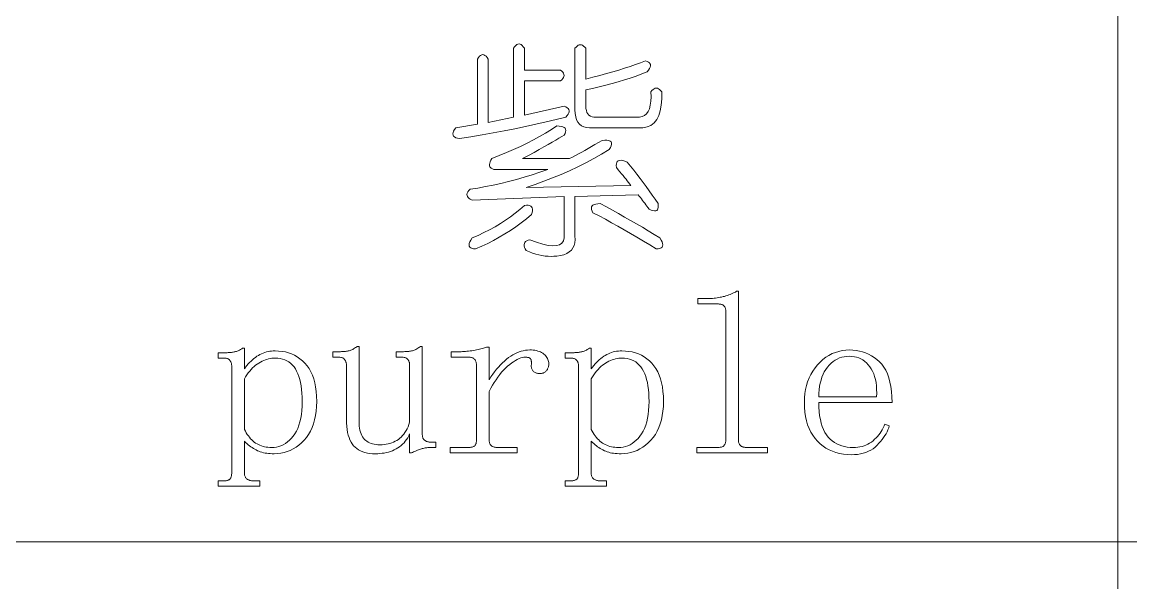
# Model space of a CAD drawing. Extents: x 1 to 297, y 1 to 210.
# Drawn here: x 231.19 to 241.71, y 50.67 to 56 of the extents above; entities that cross this region are included whole.
import ezdxf

# ---------------------------------------------------------------- set-up
doc = ezdxf.new("R2010")
doc.units = 0

msp = doc.modelspace()

# ---------------------------------------------------------------- linework, layer by layer
at = {"color": 7, "lineweight": 13}
for p, q in [((241.585, 61.841), (241.585, 29.51)), ((220.3, 51.064), (295.449, 51.064))]:
    msp.add_line(p, q, dxfattribs=at)
for points in [[(235.303, 54.993), (235.508, 55.027), (235.508, 55.644), (235.519, 55.659), (235.529, 55.671), (235.539, 55.68), (235.549, 55.685), (235.56, 55.687), (235.57, 55.685), (235.58, 55.68), (235.591, 55.671), (235.601, 55.659), (235.611, 55.644), (235.611, 55.044), (235.851, 55.095), (235.851, 55.747), (235.861, 55.762), (235.872, 55.774), (235.882, 55.783), (235.892, 55.788), (235.903, 55.79), (235.913, 55.788), (235.923, 55.783), (235.933, 55.774), (235.944, 55.762), (235.954, 55.747), (235.954, 55.541), (236.297, 55.541), (236.309, 55.531), (236.319, 55.521), (236.326, 55.51), (236.33, 55.5), (236.331, 55.49), (236.33, 55.479), (236.326, 55.469), (236.319, 55.459), (236.309, 55.449), (236.297, 55.438), (235.954, 55.438), (235.954, 55.113), (236.331, 55.198), (236.347, 55.191), (236.359, 55.183), (236.369, 55.175), (236.375, 55.165), (236.378, 55.155), (236.378, 55.145), (236.375, 55.134), (236.369, 55.122), (236.36, 55.109), (236.348, 55.095), (236.255, 55.072), (236.16, 55.049), (236.063, 55.027), (235.964, 55.005), (235.864, 54.984), (235.762, 54.964), (235.658, 54.944), (235.553, 54.925), (235.446, 54.907), (235.337, 54.89), (235.318, 54.894), (235.303, 54.899), (235.291, 54.906), (235.282, 54.914), (235.277, 54.924), (235.275, 54.935), (235.277, 54.947), (235.282, 54.961), (235.291, 54.976)], [(236.537, 55.747), (236.537, 55.455), (236.604, 55.473), (236.669, 55.49), (236.732, 55.507), (236.792, 55.524), (236.85, 55.541), (236.905, 55.558), (236.958, 55.575), (237.009, 55.593), (237.057, 55.61), (237.103, 55.627), (237.118, 55.623), (237.131, 55.617), (237.14, 55.61), (237.146, 55.602), (237.15, 55.593), (237.15, 55.582), (237.147, 55.569), (237.141, 55.556), (237.132, 55.54), (237.12, 55.524), (237.068, 55.504), (237.014, 55.484), (236.959, 55.465), (236.903, 55.447), (236.845, 55.43), (236.786, 55.413), (236.726, 55.397), (236.664, 55.381), (236.601, 55.367), (236.537, 55.353), (236.537, 55.198), (236.538, 55.176), (236.542, 55.156), (236.548, 55.139), (236.556, 55.124), (236.567, 55.113), (236.58, 55.104), (236.596, 55.098), (236.614, 55.094), (236.634, 55.093), (236.657, 55.095), (237.017, 55.095), (237.046, 55.095), (237.072, 55.1), (237.094, 55.11), (237.113, 55.126), (237.128, 55.147), (237.14, 55.174), (237.149, 55.206), (237.154, 55.244), (237.156, 55.287), (237.154, 55.335), (237.164, 55.348), (237.175, 55.357), (237.185, 55.364), (237.195, 55.368), (237.205, 55.37), (237.216, 55.368), (237.226, 55.364), (237.236, 55.357), (237.247, 55.348), (237.257, 55.335), (237.258, 55.267), (237.253, 55.207), (237.244, 55.153), (237.229, 55.108), (237.21, 55.07), (237.185, 55.039), (237.155, 55.016), (237.12, 55.001), (237.079, 54.993), (237.034, 54.993), (236.605, 54.993), (236.573, 54.991), (236.544, 54.994), (236.518, 55.001), (236.496, 55.012), (236.477, 55.027), (236.461, 55.046), (236.449, 55.069), (236.441, 55.097), (236.436, 55.128), (236.434, 55.164), (236.434, 55.747), (236.444, 55.759), (236.455, 55.769), (236.465, 55.776), (236.475, 55.78), (236.485, 55.781), (236.496, 55.78), (236.506, 55.776), (236.516, 55.769), (236.527, 55.759)], [(236.263, 55.01), (236.285, 55.009), (236.304, 55.006), (236.319, 55.002), (236.331, 54.996), (236.34, 54.988), (236.345, 54.979), (236.347, 54.968), (236.345, 54.955), (236.34, 54.94), (236.331, 54.924), (236.309, 54.909), (236.282, 54.893), (236.252, 54.875), (236.219, 54.855), (236.181, 54.834), (236.14, 54.811), (236.095, 54.786), (236.046, 54.759), (235.993, 54.731), (235.937, 54.701), (236.383, 54.701), (236.41, 54.715), (236.439, 54.73), (236.468, 54.745), (236.498, 54.762), (236.528, 54.778), (236.559, 54.796), (236.591, 54.814), (236.624, 54.833), (236.657, 54.852), (236.691, 54.873), (236.716, 54.875), (236.738, 54.875), (236.755, 54.872), (236.768, 54.867), (236.777, 54.86), (236.782, 54.85), (236.782, 54.838), (236.779, 54.823), (236.771, 54.806), (236.76, 54.787), (236.687, 54.743), (236.613, 54.701), (236.537, 54.661), (236.461, 54.622), (236.383, 54.585), (236.303, 54.55), (236.222, 54.517), (236.14, 54.485), (236.056, 54.455), (235.971, 54.427), (236.965, 54.444), (236.955, 54.458), (236.943, 54.473), (236.931, 54.488), (236.919, 54.504), (236.905, 54.521), (236.891, 54.539), (236.877, 54.557), (236.861, 54.576), (236.845, 54.595), (236.828, 54.615), (236.826, 54.634), (236.827, 54.65), (236.83, 54.663), (236.836, 54.673), (236.845, 54.68), (236.857, 54.683), (236.871, 54.684), (236.889, 54.681), (236.908, 54.676), (236.931, 54.667), (236.962, 54.629), (236.992, 54.591), (237.022, 54.552), (237.052, 54.513), (237.081, 54.474), (237.11, 54.434), (237.139, 54.394), (237.167, 54.354), (237.195, 54.314), (237.223, 54.273), (237.225, 54.254), (237.225, 54.238), (237.222, 54.225), (237.217, 54.215), (237.21, 54.208), (237.2, 54.205), (237.188, 54.204), (237.173, 54.207), (237.156, 54.212), (237.137, 54.221), (237.127, 54.235), (237.116, 54.249), (237.106, 54.262), (237.096, 54.276), (237.085, 54.29), (237.075, 54.303), (237.065, 54.317), (237.055, 54.331), (237.044, 54.345), (237.034, 54.358), (236.434, 54.341), (236.434, 53.964), (236.435, 53.931), (236.433, 53.902), (236.426, 53.875), (236.415, 53.852), (236.4, 53.831), (236.38, 53.814), (236.357, 53.8), (236.33, 53.788), (236.298, 53.78), (236.263, 53.775), (236.235, 53.773), (236.207, 53.772), (236.179, 53.773), (236.15, 53.775), (236.121, 53.78), (236.092, 53.786), (236.062, 53.793), (236.032, 53.803), (236.002, 53.814), (235.971, 53.827), (235.962, 53.843), (235.956, 53.858), (235.953, 53.872), (235.952, 53.884), (235.954, 53.895), (235.959, 53.905), (235.966, 53.913), (235.977, 53.92), (235.99, 53.926), (236.005, 53.93), (236.07, 53.906), (236.128, 53.888), (236.179, 53.877), (236.222, 53.872), (236.258, 53.874), (236.287, 53.882), (236.309, 53.897), (236.324, 53.919), (236.331, 53.947), (236.331, 53.981), (236.331, 54.341), (235.457, 54.307), (235.441, 54.314), (235.429, 54.322), (235.419, 54.331), (235.413, 54.34), (235.41, 54.35), (235.409, 54.36), (235.412, 54.372), (235.418, 54.384), (235.427, 54.396), (235.44, 54.41), (235.512, 54.421), (235.584, 54.434), (235.657, 54.448), (235.73, 54.465), (235.804, 54.483), (235.878, 54.502), (235.952, 54.524), (236.027, 54.547), (236.102, 54.572), (236.177, 54.598), (235.663, 54.598), (235.65, 54.602), (235.64, 54.608), (235.632, 54.615), (235.627, 54.623), (235.624, 54.633), (235.623, 54.644), (235.625, 54.656), (235.63, 54.67), (235.636, 54.685), (235.645, 54.701), (235.716, 54.729), (235.785, 54.757), (235.852, 54.787), (235.917, 54.816), (235.98, 54.847), (236.04, 54.878), (236.099, 54.91), (236.156, 54.943), (236.21, 54.976)], [(235.954, 54.255), (235.973, 54.258), (235.99, 54.258), (236.003, 54.255), (236.014, 54.25), (236.023, 54.243), (236.028, 54.233), (236.031, 54.221), (236.031, 54.206), (236.028, 54.189), (236.023, 54.17), (235.974, 54.129), (235.924, 54.091), (235.874, 54.054), (235.822, 54.019), (235.77, 53.985), (235.716, 53.954), (235.661, 53.924), (235.606, 53.895), (235.549, 53.869), (235.491, 53.844), (235.472, 53.845), (235.457, 53.848), (235.445, 53.853), (235.436, 53.86), (235.431, 53.87), (235.429, 53.881), (235.431, 53.894), (235.436, 53.91), (235.445, 53.927), (235.457, 53.947), (235.514, 53.972), (235.57, 53.998), (235.624, 54.025), (235.676, 54.054), (235.727, 54.084), (235.776, 54.116), (235.823, 54.148), (235.868, 54.183), (235.912, 54.218)], [(236.674, 54.273), (236.732, 54.242), (236.79, 54.21), (236.847, 54.178), (236.904, 54.146), (236.961, 54.114), (237.017, 54.081), (237.074, 54.048), (237.129, 54.015), (237.185, 53.981), (237.24, 53.947), (237.252, 53.927), (237.26, 53.91), (237.265, 53.894), (237.267, 53.881), (237.265, 53.87), (237.26, 53.86), (237.252, 53.853), (237.24, 53.848), (237.224, 53.845), (237.205, 53.844), (237.144, 53.881), (237.083, 53.918), (237.022, 53.954), (236.961, 53.989), (236.901, 54.024), (236.841, 54.058), (236.782, 54.091), (236.723, 54.124), (236.664, 54.156), (236.605, 54.187), (236.597, 54.203), (236.592, 54.218), (236.59, 54.231), (236.592, 54.242), (236.597, 54.251), (236.605, 54.259), (236.617, 54.265), (236.633, 54.269), (236.652, 54.272)], [(237.694, 53.373), (237.709, 53.373), (237.724, 53.373), (237.739, 53.374), (237.754, 53.375), (237.769, 53.377), (237.783, 53.379), (237.798, 53.381), (237.812, 53.384), (237.826, 53.386), (237.84, 53.39), (237.853, 53.393), (237.867, 53.397), (237.88, 53.402), (237.893, 53.406), (237.906, 53.411), (237.919, 53.416), (237.931, 53.422), (237.944, 53.428), (237.956, 53.434), (237.968, 53.441), (237.985, 53.441), (237.985, 52.027), (237.986, 52.02), (237.986, 52.014), (237.987, 52.008), (237.989, 52.002), (237.991, 51.997), (237.993, 51.992), (237.996, 51.987), (237.999, 51.983), (238.003, 51.979), (238.007, 51.975), (238.011, 51.972), (238.016, 51.969), (238.021, 51.967), (238.026, 51.964), (238.031, 51.963), (238.037, 51.961), (238.043, 51.96), (238.049, 51.959), (238.056, 51.958), (238.062, 51.958), (238.26, 51.958), (238.26, 51.907), (237.591, 51.907), (237.591, 51.958), (237.788, 51.958), (237.797, 51.958), (237.804, 51.959), (237.812, 51.96), (237.818, 51.961), (237.825, 51.963), (237.83, 51.964), (237.836, 51.967), (237.84, 51.969), (237.845, 51.972), (237.848, 51.975), (237.851, 51.979), (237.854, 51.983), (237.857, 51.987), (237.859, 51.992), (237.861, 51.997), (237.863, 52.002), (237.864, 52.008), (237.865, 52.014), (237.865, 52.02), (237.865, 52.027), (237.865, 53.253), (237.865, 53.259), (237.865, 53.266), (237.864, 53.272), (237.863, 53.277), (237.861, 53.283), (237.859, 53.288), (237.857, 53.292), (237.854, 53.296), (237.851, 53.3), (237.848, 53.304), (237.845, 53.307), (237.84, 53.31), (237.836, 53.313), (237.83, 53.315), (237.825, 53.317), (237.818, 53.318), (237.812, 53.32), (237.804, 53.32), (237.797, 53.321), (237.788, 53.321), (237.6, 53.321), (237.6, 53.373)], [(233.383, 51.641), (233.443, 51.641), (233.443, 51.59), (233.048, 51.59), (233.048, 51.641), (233.1, 51.641), (233.108, 51.641), (233.116, 51.642), (233.123, 51.643), (233.13, 51.644), (233.136, 51.645), (233.142, 51.647), (233.147, 51.65), (233.152, 51.652), (233.156, 51.655), (233.16, 51.658), (233.163, 51.662), (233.166, 51.666), (233.168, 51.671), (233.171, 51.676), (233.173, 51.682), (233.174, 51.688), (233.175, 51.695), (233.176, 51.702), (233.177, 51.71), (233.177, 51.718), (233.177, 52.73), (233.177, 52.736), (233.176, 52.743), (233.175, 52.749), (233.174, 52.755), (233.173, 52.761), (233.171, 52.766), (233.168, 52.771), (233.166, 52.776), (233.163, 52.781), (233.16, 52.785), (233.156, 52.79), (233.152, 52.793), (233.147, 52.796), (233.142, 52.799), (233.136, 52.802), (233.13, 52.803), (233.123, 52.805), (233.116, 52.806), (233.108, 52.807), (233.1, 52.807), (233.048, 52.807), (233.048, 52.858), (233.125, 52.858), (233.134, 52.858), (233.142, 52.859), (233.151, 52.859), (233.159, 52.86), (233.167, 52.86), (233.175, 52.861), (233.183, 52.863), (233.191, 52.864), (233.199, 52.865), (233.207, 52.867), (233.214, 52.869), (233.222, 52.871), (233.23, 52.874), (233.237, 52.876), (233.244, 52.88), (233.252, 52.883), (233.259, 52.887), (233.266, 52.892), (233.273, 52.896), (233.28, 52.901), (233.297, 52.901), (233.297, 52.704), (233.309, 52.721), (233.321, 52.737), (233.334, 52.752), (233.347, 52.766), (233.36, 52.779), (233.373, 52.791), (233.387, 52.803), (233.401, 52.814), (233.415, 52.824), (233.43, 52.833), (233.444, 52.841), (233.459, 52.848), (233.475, 52.854), (233.49, 52.86), (233.506, 52.865), (233.522, 52.869), (233.538, 52.872), (233.554, 52.874), (233.571, 52.875), (233.588, 52.875), (233.622, 52.874), (233.654, 52.871), (233.686, 52.865), (233.716, 52.857), (233.745, 52.847), (233.772, 52.834), (233.799, 52.819), (233.824, 52.801), (233.848, 52.782), (233.871, 52.76), (233.892, 52.735), (233.911, 52.708), (233.928, 52.678), (233.942, 52.646), (233.955, 52.611), (233.965, 52.573), (233.972, 52.533), (233.978, 52.49), (233.981, 52.444), (233.983, 52.395), (233.981, 52.349), (233.978, 52.304), (233.972, 52.261), (233.963, 52.221), (233.952, 52.183), (233.939, 52.148), (233.924, 52.114), (233.906, 52.083), (233.885, 52.054), (233.863, 52.027), (233.838, 52.002), (233.813, 51.981), (233.787, 51.961), (233.76, 51.945), (233.732, 51.93), (233.703, 51.919), (233.674, 51.91), (233.643, 51.903), (233.612, 51.9), (233.58, 51.898), (233.561, 51.899), (233.543, 51.9), (233.526, 51.901), (233.509, 51.903), (233.493, 51.906), (233.477, 51.909), (233.462, 51.913), (233.448, 51.918), (233.434, 51.923), (233.421, 51.928), (233.408, 51.935), (233.396, 51.942), (233.383, 51.949), (233.37, 51.957), (233.358, 51.966), (233.345, 51.975), (233.333, 51.985), (233.321, 51.996), (233.309, 52.007), (233.297, 52.018), (233.297, 51.718), (233.297, 51.71), (233.298, 51.702), (233.299, 51.695), (233.301, 51.688), (233.303, 51.682), (233.306, 51.676), (233.309, 51.671), (233.313, 51.666), (233.318, 51.662), (233.323, 51.658), (233.328, 51.655), (233.333, 51.652), (233.339, 51.65), (233.344, 51.647), (233.35, 51.645), (233.356, 51.644), (233.363, 51.643), (233.369, 51.642), (233.376, 51.641)], [(234.583, 51.984), (234.603, 51.985), (234.622, 51.986), (234.642, 51.989), (234.66, 51.992), (234.678, 51.997), (234.695, 52.003), (234.712, 52.009), (234.728, 52.017), (234.743, 52.026), (234.758, 52.035), (234.772, 52.046), (234.786, 52.058), (234.798, 52.072), (234.81, 52.086), (234.821, 52.102), (234.832, 52.119), (234.841, 52.137), (234.85, 52.156), (234.858, 52.177), (234.865, 52.198), (234.865, 52.738), (234.865, 52.745), (234.865, 52.752), (234.864, 52.758), (234.863, 52.764), (234.861, 52.769), (234.859, 52.775), (234.857, 52.78), (234.854, 52.785), (234.851, 52.79), (234.848, 52.794), (234.845, 52.798), (234.84, 52.802), (234.836, 52.805), (234.83, 52.808), (234.825, 52.81), (234.818, 52.812), (234.812, 52.814), (234.804, 52.815), (234.797, 52.815), (234.788, 52.815), (234.737, 52.815), (234.737, 52.867), (234.788, 52.867), (234.798, 52.867), (234.808, 52.867), (234.818, 52.868), (234.828, 52.868), (234.838, 52.869), (234.847, 52.87), (234.856, 52.871), (234.865, 52.872), (234.874, 52.874), (234.883, 52.875), (234.891, 52.877), (234.9, 52.88), (234.908, 52.883), (234.917, 52.886), (234.925, 52.89), (234.934, 52.895), (234.943, 52.9), (234.951, 52.906), (234.96, 52.912), (234.968, 52.918), (234.985, 52.918), (234.985, 52.078), (234.986, 52.072), (234.986, 52.065), (234.987, 52.059), (234.989, 52.054), (234.991, 52.048), (234.993, 52.043), (234.996, 52.039), (234.999, 52.034), (235.003, 52.03), (235.007, 52.027), (235.011, 52.024), (235.016, 52.021), (235.021, 52.018), (235.026, 52.016), (235.031, 52.014), (235.037, 52.012), (235.043, 52.011), (235.049, 52.01), (235.056, 52.01), (235.062, 52.01), (235.114, 52.01), (235.114, 51.958), (235.062, 51.958), (235.054, 51.958), (235.045, 51.958), (235.037, 51.957), (235.028, 51.956), (235.02, 51.955), (235.011, 51.954), (235.003, 51.952), (234.994, 51.95), (234.985, 51.948), (234.977, 51.945), (234.968, 51.943), (234.959, 51.94), (234.95, 51.937), (234.941, 51.933), (234.932, 51.929), (234.922, 51.925), (234.913, 51.921), (234.903, 51.917), (234.893, 51.912), (234.883, 51.907), (234.865, 51.907), (234.865, 52.087), (234.856, 52.069), (234.847, 52.051), (234.836, 52.035), (234.824, 52.019), (234.812, 52.004), (234.799, 51.991), (234.784, 51.978), (234.769, 51.966), (234.754, 51.955), (234.737, 51.945), (234.719, 51.937), (234.701, 51.928), (234.683, 51.921), (234.664, 51.915), (234.645, 51.91), (234.625, 51.906), (234.604, 51.903), (234.583, 51.9), (234.562, 51.899), (234.54, 51.898), (234.513, 51.899), (234.488, 51.901), (234.464, 51.905), (234.441, 51.911), (234.42, 51.918), (234.4, 51.926), (234.381, 51.936), (234.364, 51.948), (234.348, 51.961), (234.334, 51.975), (234.321, 51.992), (234.309, 52.01), (234.299, 52.03), (234.29, 52.052), (234.283, 52.076), (234.276, 52.102), (234.272, 52.13), (234.268, 52.159), (234.266, 52.191), (234.265, 52.224), (234.265, 52.738), (234.265, 52.745), (234.265, 52.752), (234.264, 52.758), (234.263, 52.764), (234.261, 52.769), (234.259, 52.775), (234.257, 52.78), (234.254, 52.785), (234.251, 52.79), (234.248, 52.794), (234.245, 52.798), (234.24, 52.802), (234.236, 52.805), (234.23, 52.808), (234.225, 52.81), (234.218, 52.812), (234.212, 52.814), (234.204, 52.815), (234.197, 52.815), (234.188, 52.815), (234.137, 52.815), (234.137, 52.867), (234.188, 52.867), (234.198, 52.867), (234.208, 52.867), (234.218, 52.868), (234.228, 52.868), (234.238, 52.869), (234.247, 52.87), (234.256, 52.871), (234.265, 52.872), (234.274, 52.874), (234.283, 52.875), (234.291, 52.877), (234.3, 52.88), (234.308, 52.883), (234.317, 52.886), (234.325, 52.89), (234.334, 52.895), (234.342, 52.9), (234.351, 52.906), (234.36, 52.912), (234.368, 52.918), (234.385, 52.918), (234.385, 52.207), (234.386, 52.184), (234.387, 52.162), (234.39, 52.141), (234.394, 52.122), (234.398, 52.104), (234.404, 52.088), (234.411, 52.072), (234.418, 52.059), (234.427, 52.046), (234.437, 52.035), (234.448, 52.026), (234.459, 52.017), (234.472, 52.009), (234.485, 52.003), (234.499, 51.997), (234.514, 51.992), (234.53, 51.989), (234.547, 51.986), (234.564, 51.985)], [(235.62, 52.601), (235.637, 52.628), (235.654, 52.653), (235.672, 52.678), (235.69, 52.701), (235.709, 52.722), (235.727, 52.743), (235.746, 52.762), (235.765, 52.779), (235.784, 52.796), (235.804, 52.811), (235.824, 52.825), (235.844, 52.837), (235.863, 52.848), (235.883, 52.858), (235.904, 52.866), (235.924, 52.872), (235.944, 52.877), (235.964, 52.881), (235.985, 52.883), (236.005, 52.884), (236.022, 52.884), (236.038, 52.882), (236.053, 52.881), (236.068, 52.878), (236.081, 52.874), (236.094, 52.87), (236.106, 52.865), (236.118, 52.859), (236.128, 52.853), (236.138, 52.845), (236.147, 52.838), (236.155, 52.83), (236.162, 52.821), (236.168, 52.813), (236.174, 52.804), (236.178, 52.795), (236.181, 52.785), (236.183, 52.776), (236.185, 52.766), (236.185, 52.755), (236.185, 52.747), (236.185, 52.739), (236.183, 52.731), (236.182, 52.724), (236.18, 52.717), (236.178, 52.71), (236.175, 52.704), (236.172, 52.698), (236.168, 52.692), (236.164, 52.687), (236.159, 52.682), (236.155, 52.678), (236.149, 52.674), (236.143, 52.67), (236.137, 52.668), (236.131, 52.665), (236.123, 52.663), (236.116, 52.662), (236.108, 52.661), (236.1, 52.661), (236.091, 52.661), (236.083, 52.662), (236.076, 52.663), (236.069, 52.665), (236.062, 52.668), (236.056, 52.67), (236.05, 52.674), (236.045, 52.678), (236.04, 52.682), (236.035, 52.687), (236.031, 52.692), (236.028, 52.698), (236.025, 52.704), (236.023, 52.71), (236.021, 52.717), (236.02, 52.724), (236.02, 52.731), (236.02, 52.739), (236.021, 52.747), (236.023, 52.755), (236.022, 52.761), (236.022, 52.765), (236.022, 52.77), (236.021, 52.775), (236.02, 52.779), (236.019, 52.783), (236.018, 52.787), (236.017, 52.791), (236.016, 52.795), (236.014, 52.798), (236.012, 52.802), (236.009, 52.804), (236.006, 52.807), (236.002, 52.809), (235.997, 52.811), (235.991, 52.813), (235.985, 52.814), (235.978, 52.815), (235.971, 52.815), (235.963, 52.815), (235.948, 52.815), (235.934, 52.812), (235.919, 52.808), (235.903, 52.802), (235.886, 52.794), (235.869, 52.785), (235.852, 52.773), (235.834, 52.761), (235.815, 52.746), (235.795, 52.73), (235.776, 52.712), (235.757, 52.693), (235.738, 52.672), (235.72, 52.65), (235.702, 52.627), (235.685, 52.602), (235.668, 52.576), (235.651, 52.549), (235.635, 52.52), (235.62, 52.49), (235.62, 52.027), (235.62, 52.02), (235.62, 52.014), (235.622, 52.008), (235.623, 52.002), (235.625, 51.997), (235.627, 51.992), (235.63, 51.987), (235.633, 51.983), (235.637, 51.979), (235.641, 51.975), (235.645, 51.972), (235.65, 51.969), (235.655, 51.967), (235.66, 51.964), (235.666, 51.963), (235.671, 51.961), (235.677, 51.96), (235.684, 51.959), (235.69, 51.958), (235.697, 51.958), (235.885, 51.958), (235.885, 51.907), (235.251, 51.907), (235.251, 51.958), (235.423, 51.958), (235.431, 51.958), (235.439, 51.959), (235.446, 51.96), (235.453, 51.961), (235.459, 51.963), (235.465, 51.964), (235.47, 51.967), (235.475, 51.969), (235.479, 51.972), (235.483, 51.975), (235.486, 51.979), (235.489, 51.983), (235.491, 51.987), (235.493, 51.992), (235.495, 51.997), (235.497, 52.002), (235.498, 52.008), (235.499, 52.014), (235.499, 52.02), (235.5, 52.027), (235.5, 52.738), (235.499, 52.745), (235.499, 52.752), (235.498, 52.758), (235.497, 52.764), (235.495, 52.769), (235.493, 52.775), (235.491, 52.78), (235.489, 52.785), (235.486, 52.79), (235.483, 52.794), (235.479, 52.798), (235.475, 52.802), (235.47, 52.805), (235.465, 52.808), (235.459, 52.81), (235.453, 52.812), (235.446, 52.814), (235.439, 52.815), (235.431, 52.815), (235.423, 52.815), (235.26, 52.815), (235.26, 52.867), (235.328, 52.867), (235.34, 52.867), (235.353, 52.867), (235.366, 52.868), (235.38, 52.869), (235.394, 52.87), (235.408, 52.872), (235.423, 52.873), (235.438, 52.875), (235.454, 52.877), (235.47, 52.88), (235.486, 52.882), (235.501, 52.885), (235.515, 52.888), (235.529, 52.891), (235.541, 52.894), (235.553, 52.897), (235.565, 52.9), (235.575, 52.903), (235.585, 52.906), (235.594, 52.91), (235.62, 52.91)], [(236.674, 51.641), (236.734, 51.641), (236.734, 51.59), (236.34, 51.59), (236.34, 51.641), (236.391, 51.641), (236.399, 51.641), (236.407, 51.642), (236.414, 51.643), (236.421, 51.644), (236.428, 51.645), (236.433, 51.647), (236.438, 51.65), (236.443, 51.652), (236.447, 51.655), (236.451, 51.658), (236.454, 51.662), (236.457, 51.666), (236.46, 51.671), (236.462, 51.676), (236.464, 51.682), (236.465, 51.688), (236.467, 51.695), (236.468, 51.702), (236.468, 51.71), (236.468, 51.718), (236.468, 52.73), (236.468, 52.736), (236.468, 52.743), (236.467, 52.749), (236.465, 52.755), (236.464, 52.761), (236.462, 52.766), (236.46, 52.771), (236.457, 52.776), (236.454, 52.781), (236.451, 52.785), (236.447, 52.79), (236.443, 52.793), (236.438, 52.796), (236.433, 52.799), (236.428, 52.802), (236.421, 52.803), (236.414, 52.805), (236.407, 52.806), (236.399, 52.807), (236.391, 52.807), (236.34, 52.807), (236.34, 52.858), (236.417, 52.858), (236.425, 52.858), (236.434, 52.859), (236.442, 52.859), (236.45, 52.86), (236.459, 52.86), (236.467, 52.861), (236.475, 52.863), (236.483, 52.864), (236.49, 52.865), (236.498, 52.867), (236.506, 52.869), (236.513, 52.871), (236.521, 52.874), (236.528, 52.876), (236.536, 52.88), (236.543, 52.883), (236.55, 52.887), (236.557, 52.892), (236.564, 52.896), (236.571, 52.901), (236.588, 52.901), (236.588, 52.704), (236.6, 52.721), (236.613, 52.737), (236.625, 52.752), (236.638, 52.766), (236.651, 52.779), (236.665, 52.791), (236.679, 52.803), (236.692, 52.814), (236.707, 52.824), (236.721, 52.833), (236.736, 52.841), (236.751, 52.848), (236.766, 52.854), (236.781, 52.86), (236.797, 52.865), (236.813, 52.869), (236.829, 52.872), (236.846, 52.874), (236.863, 52.875), (236.88, 52.875), (236.913, 52.874), (236.946, 52.871), (236.977, 52.865), (237.007, 52.857), (237.036, 52.847), (237.064, 52.834), (237.09, 52.819), (237.116, 52.801), (237.14, 52.782), (237.163, 52.76), (237.184, 52.735), (237.203, 52.708), (237.219, 52.678), (237.234, 52.646), (237.246, 52.611), (237.256, 52.573), (237.264, 52.533), (237.269, 52.49), (237.273, 52.444), (237.274, 52.395), (237.273, 52.349), (237.269, 52.304), (237.263, 52.261), (237.255, 52.221), (237.244, 52.183), (237.231, 52.148), (237.215, 52.114), (237.197, 52.083), (237.177, 52.054), (237.154, 52.027), (237.13, 52.002), (237.104, 51.981), (237.078, 51.961), (237.051, 51.945), (237.023, 51.93), (236.995, 51.919), (236.965, 51.91), (236.935, 51.903), (236.903, 51.9), (236.871, 51.898), (236.853, 51.899), (236.835, 51.9), (236.817, 51.901), (236.8, 51.903), (236.784, 51.906), (236.769, 51.909), (236.754, 51.913), (236.739, 51.918), (236.726, 51.923), (236.713, 51.928), (236.7, 51.935), (236.687, 51.942), (236.674, 51.949), (236.662, 51.957), (236.649, 51.966), (236.637, 51.975), (236.625, 51.985), (236.612, 51.996), (236.6, 52.007), (236.588, 52.018), (236.588, 51.718), (236.588, 51.71), (236.589, 51.702), (236.591, 51.695), (236.592, 51.688), (236.595, 51.682), (236.597, 51.676), (236.601, 51.671), (236.605, 51.666), (236.609, 51.662), (236.614, 51.658), (236.619, 51.655), (236.625, 51.652), (236.63, 51.65), (236.636, 51.647), (236.642, 51.645), (236.648, 51.644), (236.654, 51.643), (236.661, 51.642), (236.667, 51.641)], [(238.748, 52.387), (238.749, 52.342), (238.752, 52.3), (238.756, 52.26), (238.763, 52.223), (238.771, 52.189), (238.781, 52.157), (238.792, 52.128), (238.806, 52.102), (238.821, 52.078), (238.838, 52.057), (238.857, 52.038), (238.876, 52.021), (238.897, 52.007), (238.919, 51.994), (238.942, 51.983), (238.966, 51.974), (238.992, 51.967), (239.018, 51.962), (239.045, 51.959), (239.074, 51.958), (239.096, 51.959), (239.117, 51.961), (239.138, 51.964), (239.158, 51.969), (239.177, 51.974), (239.195, 51.981), (239.213, 51.99), (239.23, 51.999), (239.247, 52.01), (239.263, 52.023), (239.278, 52.036), (239.292, 52.05), (239.305, 52.064), (239.317, 52.079), (239.329, 52.094), (239.34, 52.111), (239.35, 52.127), (239.359, 52.145), (239.367, 52.163), (239.374, 52.181), (239.417, 52.164), (239.411, 52.145), (239.404, 52.126), (239.396, 52.108), (239.386, 52.089), (239.375, 52.071), (239.363, 52.052), (239.349, 52.034), (239.335, 52.016), (239.318, 51.998), (239.301, 51.98), (239.282, 51.963), (239.263, 51.947), (239.241, 51.934), (239.219, 51.922), (239.195, 51.912), (239.17, 51.904), (239.144, 51.898), (239.116, 51.893), (239.087, 51.891), (239.057, 51.89), (239.018, 51.891), (238.981, 51.895), (238.945, 51.901), (238.911, 51.91), (238.878, 51.922), (238.846, 51.936), (238.816, 51.953), (238.788, 51.972), (238.761, 51.994), (238.735, 52.018), (238.712, 52.045), (238.691, 52.074), (238.672, 52.105), (238.656, 52.139), (238.642, 52.175), (238.631, 52.213), (238.622, 52.253), (238.616, 52.295), (238.612, 52.34), (238.611, 52.387), (238.612, 52.429), (238.616, 52.47), (238.622, 52.509), (238.631, 52.547), (238.642, 52.583), (238.656, 52.618), (238.672, 52.651), (238.691, 52.683), (238.712, 52.714), (238.735, 52.743), (238.761, 52.769), (238.787, 52.794), (238.815, 52.815), (238.844, 52.833), (238.874, 52.849), (238.905, 52.861), (238.937, 52.871), (238.97, 52.878), (239.004, 52.883), (239.04, 52.884), (239.072, 52.883), (239.103, 52.88), (239.133, 52.874), (239.163, 52.866), (239.192, 52.856), (239.22, 52.844), (239.247, 52.829), (239.273, 52.813), (239.298, 52.794), (239.323, 52.773), (239.345, 52.749), (239.366, 52.722), (239.384, 52.691), (239.399, 52.657), (239.413, 52.62), (239.423, 52.58), (239.432, 52.537), (239.438, 52.49), (239.441, 52.44), (239.443, 52.387)], [(239.297, 52.438), (239.298, 52.475), (239.297, 52.51), (239.295, 52.543), (239.291, 52.575), (239.285, 52.604), (239.278, 52.632), (239.269, 52.658), (239.258, 52.682), (239.246, 52.705), (239.233, 52.725), (239.217, 52.744), (239.201, 52.761), (239.185, 52.776), (239.167, 52.789), (239.148, 52.799), (239.128, 52.808), (239.107, 52.815), (239.086, 52.82), (239.063, 52.823), (239.04, 52.824), (239.014, 52.823), (238.99, 52.82), (238.967, 52.815), (238.944, 52.808), (238.923, 52.798), (238.902, 52.787), (238.883, 52.774), (238.864, 52.758), (238.846, 52.741), (238.83, 52.721), (238.814, 52.7), (238.8, 52.677), (238.788, 52.653), (238.778, 52.627), (238.769, 52.599), (238.761, 52.57), (238.756, 52.539), (238.751, 52.507), (238.749, 52.474), (238.748, 52.438)], [(233.297, 52.13), (233.306, 52.113), (233.315, 52.097), (233.324, 52.082), (233.335, 52.068), (233.345, 52.055), (233.356, 52.042), (233.367, 52.031), (233.379, 52.02), (233.391, 52.01), (233.404, 52.001), (233.417, 51.993), (233.431, 51.986), (233.444, 51.979), (233.459, 51.974), (233.474, 51.969), (233.489, 51.965), (233.504, 51.962), (233.521, 51.96), (233.537, 51.959), (233.554, 51.958), (233.578, 51.959), (233.601, 51.963), (233.623, 51.968), (233.644, 51.975), (233.665, 51.985), (233.686, 51.997), (233.705, 52.011), (233.724, 52.027), (233.742, 52.045), (233.76, 52.065), (233.776, 52.088), (233.791, 52.113), (233.803, 52.14), (233.814, 52.17), (233.824, 52.202), (233.832, 52.236), (233.838, 52.272), (233.842, 52.311), (233.845, 52.352), (233.845, 52.395), (233.845, 52.436), (233.843, 52.474), (233.84, 52.51), (233.835, 52.544), (233.829, 52.575), (233.822, 52.605), (233.814, 52.633), (233.804, 52.659), (233.793, 52.682), (233.781, 52.704), (233.768, 52.724), (233.753, 52.741), (233.737, 52.756), (233.719, 52.77), (233.701, 52.781), (233.681, 52.79), (233.66, 52.798), (233.637, 52.803), (233.613, 52.806), (233.588, 52.807), (233.573, 52.806), (233.557, 52.805), (233.542, 52.803), (233.527, 52.799), (233.511, 52.795), (233.496, 52.79), (233.48, 52.784), (233.465, 52.777), (233.449, 52.769), (233.434, 52.76), (233.419, 52.75), (233.404, 52.739), (233.389, 52.726), (233.375, 52.713), (233.361, 52.699), (233.348, 52.683), (233.334, 52.666), (233.321, 52.649), (233.309, 52.63), (233.297, 52.61)], [(236.588, 52.13), (236.597, 52.113), (236.606, 52.097), (236.616, 52.082), (236.626, 52.068), (236.636, 52.055), (236.647, 52.042), (236.659, 52.031), (236.671, 52.02), (236.683, 52.01), (236.695, 52.001), (236.708, 51.993), (236.722, 51.986), (236.736, 51.979), (236.75, 51.974), (236.765, 51.969), (236.78, 51.965), (236.796, 51.962), (236.812, 51.96), (236.828, 51.959), (236.845, 51.958), (236.869, 51.959), (236.892, 51.963), (236.914, 51.968), (236.936, 51.975), (236.957, 51.985), (236.977, 51.997), (236.997, 52.011), (237.015, 52.027), (237.034, 52.045), (237.051, 52.065), (237.067, 52.088), (237.082, 52.113), (237.095, 52.14), (237.106, 52.17), (237.115, 52.202), (237.123, 52.236), (237.129, 52.272), (237.133, 52.311), (237.136, 52.352), (237.137, 52.395), (237.136, 52.436), (237.134, 52.474), (237.131, 52.51), (237.127, 52.544), (237.121, 52.575), (237.114, 52.605), (237.105, 52.633), (237.096, 52.659), (237.085, 52.682), (237.073, 52.704), (237.059, 52.724), (237.044, 52.741), (237.028, 52.756), (237.011, 52.77), (236.992, 52.781), (236.972, 52.79), (236.951, 52.798), (236.929, 52.803), (236.905, 52.806), (236.88, 52.807), (236.864, 52.806), (236.849, 52.805), (236.833, 52.803), (236.818, 52.799), (236.803, 52.795), (236.787, 52.79), (236.772, 52.784), (236.756, 52.777), (236.741, 52.769), (236.725, 52.76), (236.71, 52.75), (236.695, 52.739), (236.681, 52.726), (236.666, 52.713), (236.653, 52.699), (236.639, 52.683), (236.626, 52.666), (236.613, 52.649), (236.6, 52.63), (236.588, 52.61)]]:
    msp.add_lwpolyline(points, close=True, dxfattribs=at)

doc.saveas('drawing.dxf')
